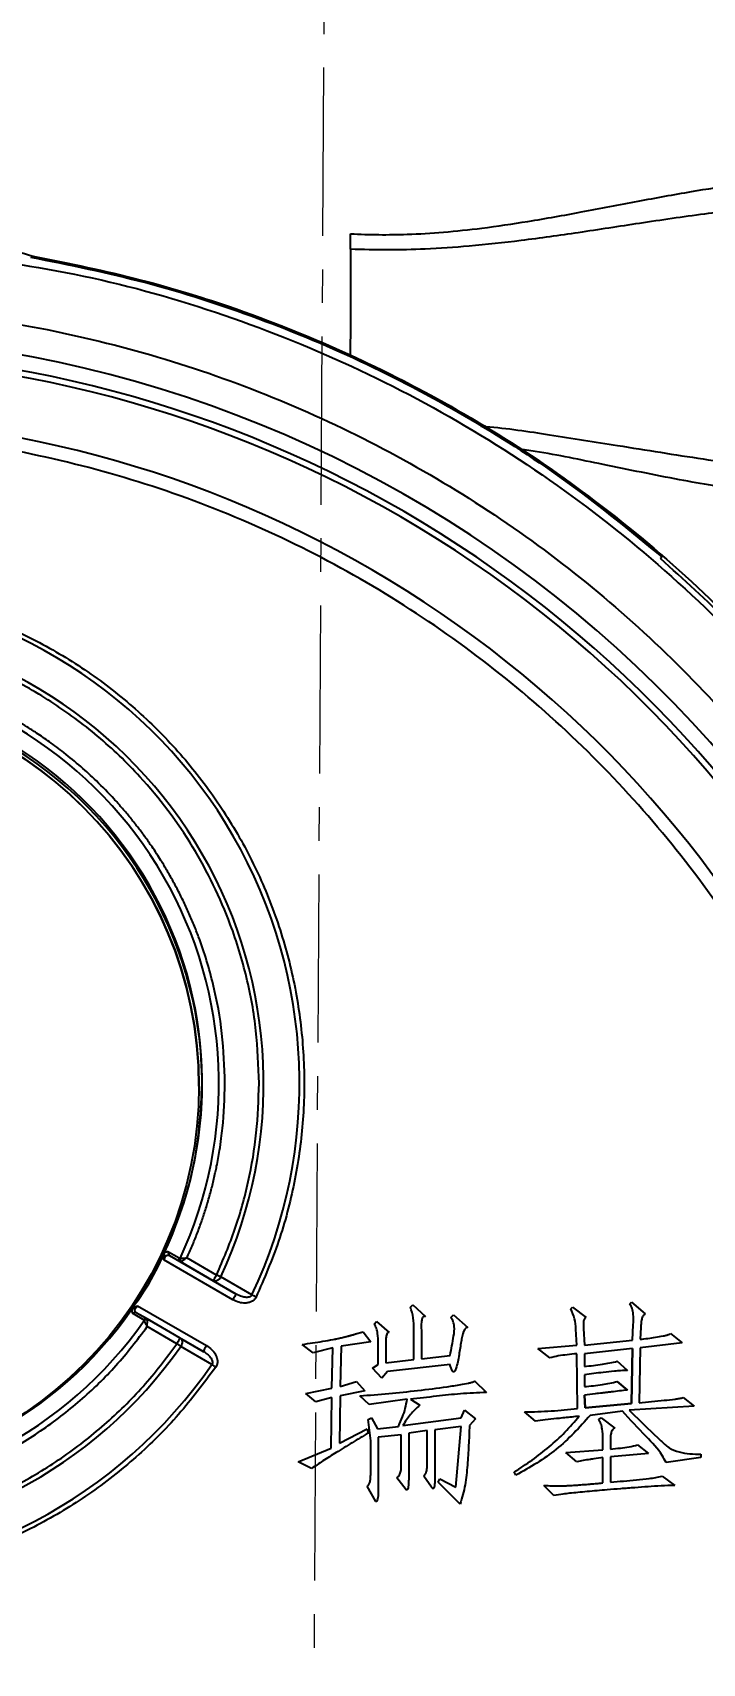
# Model space of a CAD drawing. Header units: millimetres. Extents: x 2126 to 3741, y 477 to 1658.
# Drawn here: x 2509.1 to 2559.7, y 1348.6 to 1471.8 of the extents above; entities that cross this region are included whole.
import ezdxf

# ---------------------------------------------------------------- set-up
doc = ezdxf.new("R2010")
doc.units = ezdxf.units.MM
doc.linetypes.add('CENTERX2', pattern=[20.32, 12.7, -2.54, 2.54, -2.54])
doc.layers.add('AM_5', color=3, linetype='Continuous', lineweight=25)
doc.styles.add('SLDTEXTSTYLE1', font='txt.shx', dxfattribs={"width": 0.7, "bigfont": 'gbcbig.shx'})
doc.dimstyles.new('SLDDIMSTYLE12$0', dxfattribs={"dimtxt": 12, "dimasz": 10, "dimexe": 0, "dimexo": 0.0625, "dimgap": 0.875, "dimtad": 1, "dimdec": 1, "dimlfac": 1.8, "dimrnd": 1e-09, "dimzin": 12, "dimdsep": 46, "dimtxsty": 'SLDTEXTSTYLE1', "dimcen": 0.09, "dimdle": 8.16, "dimclrd": 3, "dimclre": 3, "dimadec": 0, "dimazin": 3, "dimtfac": 1, "dimtdec": 1, "dimtofl": 0, "dimtmove": 0, "dimatfit": 3, "dimfxl": 0, "dimfrac": 2, "dimtolj": 1, "dimlwd": 5, "dimlwe": 5, "dimarcsym": 0})

# ---------------------------------------------------------------- blocks, each defined once
blk = doc.blocks.new('*D20')
at = {"layer": 'AM_5', "color": 3, "lineweight": 5, "transparency": 16777216}
blk.add_line((2548.03, 1555.7), (2264.2, 1555.7), dxfattribs=at)
at = {"layer": 'AM_5', "color": 3, "linetype": 'Continuous', "lineweight": 5, "transparency": 16777216}
for p, q in [((2264.2, 1545.7), (2264.2, 1266.96)), ((2595.1, 1256.96), (2264.2, 1256.96))]:
    blk.add_line(p, q, dxfattribs=at)
at = {"layer": 'AM_5', "color": 3, "transparency": 16777216}
for points in [[(2262.53, 1545.7), (2265.86, 1545.7), (2264.2, 1555.7)], [(2262.53, 1266.96), (2265.86, 1266.96), (2264.2, 1256.96)]]:
    blk.add_solid(points, dxfattribs=at)
at = {"layer": 'Defpoints', "color": 0, "transparency": 16777216}
for p in [(2548.1, 1555.7), (2264.2, 1256.96), (2595.16, 1256.96)]:
    blk.add_point(p, dxfattribs=at)
at = {"layer": 'AM_5', "color": 0, "transparency": 16777216, "insert": (2257.32, 1403.65), "char_height": 12, "attachment_point": 5, "rotation": 90, "style": 'SLDTEXTSTYLE1'}
blk.add_mtext('\\A1;350', dxfattribs=at)

msp = doc.modelspace()

# ---------------------------------------------------------------- linework, layer by layer
at = {"color": 1, "linetype": 'CENTERX2', "lineweight": 18}
msp.add_line((2529.764, 1253.223), (2531.608, 1555.735), dxfattribs=at)
at = {"color": 7, "linetype": 'Continuous', "lineweight": 25}
for p, q in [((2509.21, 1454.855), (2509.21, 1454.855)), ((2556.521, 1432.022), (2556.632, 1432.133)), ((2521.627, 1392.146), (2521.627, 1392.146)), ((2519.007, 1379.576), (2516.534, 1375.292)), ((2524.201, 1376.031), (2518.974, 1379.049)), ((2520.144, 1379.163), (2519.333, 1379.631)), ((2519.364, 1379.397), (2519.372, 1379.4)), ((2519.398, 1379.381), (2520.209, 1378.913)), ((2519.398, 1379.381), (2524.451, 1376.464)), ((2520.183, 1378.932), (2520.211, 1378.913)), ((2522.713, 1377.468), (2520.209, 1378.913)), ((2522.963, 1377.901), (2520.723, 1379.194)), ((2524.451, 1376.464), (2522.713, 1377.468)), ((2525.635, 1376.391), (2523.283, 1377.751)), ((2524.782, 1376.308), (2524.451, 1376.464)), ((2517.709, 1374.583), (2516.898, 1375.051)), ((2521.951, 1372.134), (2516.898, 1375.051)), ((2516.974, 1375.584), (2522.201, 1372.567)), ((2537.612, 1375.467), (2537.804, 1375.659)), ((2537.612, 1375.467), (2537.804, 1375.659)), ((2537.612, 1375.467), (2537.612, 1375.467)), ((2537.804, 1375.659), (2538.761, 1374.765)), ((2537.804, 1375.659), (2537.804, 1375.659)), ((2537.804, 1375.659), (2538.761, 1374.765)), ((2549.739, 1375.34), (2549.867, 1375.467)), ((2549.739, 1375.34), (2549.867, 1375.467)), ((2549.739, 1375.34), (2549.739, 1375.34)), ((2549.867, 1375.467), (2550.888, 1374.702)), ((2549.867, 1375.467), (2549.867, 1375.467)), ((2549.867, 1375.467), (2550.888, 1374.702)), ((2554.207, 1375.723), (2554.335, 1375.85)), ((2554.207, 1375.723), (2554.335, 1375.85)), ((2554.207, 1375.723), (2554.207, 1375.723)), ((2554.335, 1375.85), (2555.356, 1374.957)), ((2554.335, 1375.85), (2554.335, 1375.85)), ((2554.335, 1375.85), (2555.356, 1374.957)), ((2516.65, 1374.982), (2517.46, 1374.514)), ((2520.213, 1373.138), (2517.709, 1374.583)), ((2519.963, 1372.705), (2517.723, 1373.998)), ((2534.868, 1374.191), (2535.059, 1374.382)), ((2534.868, 1374.191), (2535.059, 1374.382)), ((2534.868, 1374.191), (2534.868, 1374.191)), ((2535.059, 1374.382), (2536.017, 1373.553)), ((2535.059, 1374.382), (2535.059, 1374.382)), ((2535.059, 1374.382), (2536.017, 1373.553)), ((2537.868, 1371.51), (2537.868, 1373.808)), ((2538.761, 1374.765), (2538.761, 1374.765)), ((2540.676, 1374.702), (2540.868, 1374.893)), ((2540.676, 1374.702), (2540.868, 1374.893)), ((2540.676, 1374.702), (2540.676, 1374.702)), ((2540.868, 1374.893), (2541.953, 1373.936)), ((2540.868, 1374.893), (2540.868, 1374.893)), ((2540.868, 1374.893), (2541.953, 1373.936)), ((2541.953, 1373.936), (2541.953, 1373.936)), ((2550.186, 1372.595), (2550.122, 1373.808)), ((2550.697, 1373.872), (2550.76, 1372.595)), ((2550.697, 1373.872), (2550.697, 1373.872)), ((2550.697, 1373.872), (2550.76, 1372.595)), ((2550.888, 1374.702), (2550.888, 1374.702)), ((2554.398, 1372.978), (2554.462, 1374.127)), ((2554.398, 1372.978), (2554.462, 1374.127)), ((2554.462, 1374.127), (2554.462, 1374.127)), ((2555.037, 1373.936), (2554.973, 1373.042)), ((2555.356, 1374.957), (2555.356, 1374.957)), ((2520.213, 1373.138), (2521.951, 1372.134)), ((2530.273, 1372.021), (2529.443, 1372.659)), ((2529.443, 1372.659), (2529.443, 1372.659)), ((2532.379, 1372.531), (2532.315, 1369.468)), ((2534.613, 1372.851), (2532.379, 1372.531)), ((2534.038, 1373.616), (2534.613, 1372.851)), ((2534.038, 1373.616), (2534.038, 1373.616)), ((2534.038, 1373.616), (2534.613, 1372.851)), ((2534.613, 1372.851), (2534.613, 1372.851)), ((2535.187, 1371.127), (2535.187, 1372.723)), ((2536.017, 1373.553), (2536.017, 1373.553)), ((2538.442, 1373.744), (2538.442, 1371.574)), ((2547.25, 1372.34), (2550.186, 1372.595)), ((2550.76, 1372.595), (2554.398, 1372.978)), ((2550.76, 1372.595), (2554.398, 1372.978)), ((2550.76, 1372.595), (2550.76, 1372.595)), ((2554.398, 1372.978), (2554.398, 1372.978)), ((2558.164, 1372.787), (2554.973, 1372.404)), ((2557.271, 1373.489), (2558.164, 1372.787)), ((2557.271, 1373.489), (2557.271, 1373.489)), ((2557.271, 1373.489), (2558.164, 1372.787)), ((2558.164, 1372.787), (2558.164, 1372.787)), ((2522.606, 1371.145), (2520.252, 1372.502)), ((2531.741, 1372.404), (2530.273, 1372.021)), ((2531.677, 1369.34), (2531.741, 1372.404)), ((2531.677, 1369.34), (2531.741, 1372.404)), ((2535.762, 1372.404), (2535.762, 1371.255)), ((2535.762, 1371.255), (2537.868, 1371.51)), ((2535.762, 1371.255), (2537.868, 1371.51)), ((2537.868, 1371.51), (2537.868, 1371.51)), ((2538.442, 1371.574), (2540.612, 1371.829)), ((2538.442, 1371.574), (2540.612, 1371.829)), ((2538.442, 1371.574), (2538.442, 1371.574)), ((2540.612, 1371.829), (2540.612, 1371.829)), ((2548.144, 1371.638), (2547.25, 1372.34)), ((2547.25, 1372.34), (2547.25, 1372.34)), ((2550.25, 1367.808), (2550.186, 1371.957)), ((2554.398, 1372.34), (2550.76, 1371.957)), ((2550.76, 1371.957), (2550.76, 1371)), ((2553.25, 1371.383), (2554.015, 1370.681)), ((2553.25, 1371.383), (2553.25, 1371.383)), ((2554.015, 1370.681), (2553.25, 1371.383)), ((2554.335, 1368.191), (2554.398, 1372.34)), ((2554.398, 1372.34), (2554.335, 1368.191)), ((2554.973, 1372.404), (2554.909, 1368.255)), ((2534.74, 1370.872), (2535.187, 1371.127)), ((2534.74, 1370.872), (2535.187, 1371.127)), ((2535.442, 1370.106), (2534.74, 1370.872)), ((2534.74, 1370.872), (2534.74, 1370.872)), ((2535.187, 1371.127), (2535.187, 1371.127)), ((2535.889, 1370.617), (2535.442, 1370.106)), ((2535.762, 1371.255), (2535.762, 1371.255)), ((2540.612, 1371.127), (2535.889, 1370.617)), ((2550.76, 1370.361), (2550.76, 1369.468)), ((2554.015, 1370.681), (2554.015, 1370.681)), ((2529.698, 1368.957), (2531.677, 1369.34)), ((2530.464, 1368.319), (2529.698, 1368.957)), ((2529.698, 1368.957), (2529.698, 1368.957)), ((2531.677, 1369.34), (2531.677, 1369.34)), ((2532.315, 1369.468), (2533.528, 1369.851)), ((2534.166, 1369.149), (2532.315, 1368.766)), ((2533.528, 1369.851), (2534.166, 1369.149)), ((2533.528, 1369.851), (2533.528, 1369.851)), ((2533.528, 1369.851), (2534.166, 1369.149)), ((2534.166, 1369.149), (2534.166, 1369.149)), ((2542.463, 1369.915), (2543.357, 1369.021)), ((2542.463, 1369.915), (2542.463, 1369.915)), ((2542.463, 1369.915), (2543.357, 1369.021)), ((2543.357, 1369.021), (2543.357, 1369.021)), ((2550.76, 1368.83), (2550.824, 1367.872)), ((2550.824, 1367.872), (2550.76, 1368.83)), ((2553.25, 1369.851), (2554.015, 1369.213)), ((2553.25, 1369.851), (2553.25, 1369.851)), ((2554.015, 1369.213), (2553.25, 1369.851)), ((2554.015, 1369.213), (2554.015, 1369.213)), ((2531.677, 1368.638), (2530.464, 1368.319)), ((2531.613, 1364.809), (2531.677, 1368.638)), ((2531.613, 1364.809), (2531.677, 1368.638)), ((2532.315, 1368.766), (2532.251, 1365.192)), ((2534.485, 1368.128), (2533.783, 1368.766)), ((2533.783, 1368.766), (2533.783, 1368.766)), ((2537.357, 1368.51), (2534.485, 1368.128)), ((2537.612, 1368.51), (2538.315, 1368.064)), ((2537.612, 1368.51), (2538.315, 1368.064)), ((2538.315, 1368.064), (2538.315, 1368.064)), ((2541.442, 1367.106), (2541.697, 1367.681)), ((2541.442, 1367.106), (2541.697, 1367.681)), ((2541.697, 1367.681), (2542.527, 1367.043)), ((2541.697, 1367.681), (2541.697, 1367.681)), ((2541.697, 1367.681), (2542.527, 1367.043)), ((2550.824, 1367.872), (2554.335, 1368.191)), ((2554.335, 1368.191), (2550.824, 1367.872)), ((2550.824, 1367.872), (2550.824, 1367.872)), ((2553.633, 1367.617), (2551.207, 1367.298)), ((2559.058, 1368), (2554.143, 1367.681)), ((2554.335, 1368.191), (2554.335, 1368.191)), ((2558.228, 1368.638), (2559.058, 1368)), ((2558.228, 1368.638), (2558.228, 1368.638)), ((2558.228, 1368.638), (2559.058, 1368)), ((2559.058, 1368), (2559.058, 1368)), ((2534.421, 1366.979), (2534.677, 1367.106)), ((2534.421, 1366.979), (2534.677, 1367.106)), ((2534.613, 1365.383), (2534.421, 1366.979)), ((2534.421, 1366.979), (2534.421, 1366.979)), ((2534.677, 1367.106), (2535.123, 1366.277)), ((2534.677, 1367.106), (2534.677, 1367.106)), ((2534.677, 1367.106), (2535.123, 1366.277)), ((2535.123, 1366.277), (2536.719, 1366.468)), ((2535.123, 1366.277), (2536.719, 1366.468)), ((2536.719, 1366.468), (2536.719, 1366.468)), ((2537.038, 1366.532), (2541.442, 1367.106)), ((2537.038, 1366.532), (2541.442, 1367.106)), ((2541.442, 1366.468), (2539.463, 1366.213)), ((2541.059, 1361.873), (2541.442, 1366.468)), ((2541.442, 1367.106), (2541.442, 1367.106)), ((2542.527, 1367.043), (2542.08, 1366.532)), ((2542.527, 1367.043), (2542.527, 1367.043)), ((2547.059, 1366.851), (2546.229, 1367.553)), ((2546.229, 1367.553), (2546.229, 1367.553)), ((2551.845, 1366.979), (2552.037, 1367.106)), ((2551.845, 1366.979), (2552.037, 1367.106)), ((2551.845, 1366.979), (2551.845, 1366.979)), ((2552.037, 1367.106), (2553.058, 1366.34)), ((2552.037, 1367.106), (2552.037, 1367.106)), ((2552.037, 1367.106), (2553.058, 1366.34)), ((2532.251, 1365.192), (2534.357, 1366.277)), ((2532.251, 1365.192), (2534.357, 1366.277)), ((2534.357, 1366.277), (2534.421, 1365.957)), ((2534.357, 1366.277), (2534.357, 1366.277)), ((2534.357, 1366.277), (2534.421, 1365.957)), ((2534.421, 1365.957), (2534.421, 1365.957)), ((2534.613, 1362.83), (2534.613, 1365.383)), ((2535.123, 1366.277), (2535.123, 1366.277)), ((2536.91, 1365.83), (2535.187, 1365.638)), ((2535.187, 1365.638), (2535.187, 1361.873)), ((2536.91, 1363.66), (2536.91, 1365.83)), ((2538.889, 1366.149), (2537.485, 1365.957)), ((2537.485, 1365.957), (2537.485, 1362.575)), ((2538.889, 1363.596), (2538.889, 1366.149)), ((2539.463, 1366.213), (2539.463, 1362.575)), ((2552.165, 1364.681), (2552.165, 1365.511)), ((2552.739, 1365.319), (2552.739, 1364.745)), ((2552.739, 1365.319), (2552.739, 1365.319)), ((2553.058, 1366.34), (2553.058, 1366.34)), ((2529.124, 1363.787), (2531.613, 1364.809)), ((2531.613, 1364.809), (2531.613, 1364.809)), ((2549.356, 1364.49), (2552.165, 1364.681)), ((2550.186, 1363.787), (2549.356, 1364.49)), ((2549.356, 1364.49), (2549.356, 1364.49)), ((2552.165, 1364.681), (2552.165, 1364.681)), ((2552.165, 1362.192), (2552.165, 1364.107)), ((2555.611, 1364.426), (2552.739, 1364.17)), ((2552.739, 1364.17), (2552.739, 1362.256)), ((2554.781, 1365.064), (2555.611, 1364.426)), ((2554.781, 1365.064), (2554.781, 1365.064)), ((2554.781, 1365.064), (2555.611, 1364.426)), ((2555.611, 1364.426), (2555.611, 1364.426)), ((2559.568, 1364.107), (2556.951, 1363.724)), ((2559.568, 1364.362), (2559.568, 1364.107)), ((2559.568, 1364.362), (2559.568, 1364.362)), ((2530.145, 1363.277), (2529.124, 1363.787)), ((2529.124, 1363.787), (2529.124, 1363.787)), ((2534.613, 1362.83), (2534.613, 1362.83)), ((2539.208, 1361.873), (2538.634, 1362.702)), ((2538.634, 1362.702), (2538.634, 1362.702)), ((2545.591, 1362.766), (2545.463, 1363.022)), ((2545.463, 1363.022), (2545.463, 1363.022)), ((2556.632, 1362.702), (2557.59, 1362)), ((2556.632, 1362.702), (2556.632, 1362.702)), ((2556.632, 1362.702), (2557.59, 1362)), ((2534.996, 1360.788), (2534.357, 1361.937)), ((2534.357, 1361.937), (2534.357, 1361.937)), ((2537.293, 1361.681), (2536.591, 1362.575)), ((2536.591, 1362.575), (2536.591, 1362.575)), ((2539.719, 1362.256), (2539.846, 1362.511)), ((2539.719, 1362.256), (2539.846, 1362.511)), ((2541.378, 1360.596), (2539.719, 1362.256)), ((2539.719, 1362.256), (2539.719, 1362.256)), ((2539.846, 1362.511), (2541.059, 1361.873)), ((2539.846, 1362.511), (2539.846, 1362.511)), ((2539.846, 1362.511), (2541.059, 1361.873)), ((2541.059, 1361.873), (2541.059, 1361.873)), ((2548.463, 1361.234), (2547.697, 1362)), ((2547.697, 1362), (2547.697, 1362)), ((2552.165, 1362.192), (2552.165, 1362.192)), ((2557.59, 1362), (2557.59, 1362))]:
    msp.add_line(p, q, dxfattribs=at)
at = {"color": 7, "linetype": 'Continuous', "lineweight": 25, "flags": 128}
for points in [[(2522.713, 1377.468), (2522.717, 1377.476), (2522.732, 1377.501), (2522.755, 1377.541), (2522.786, 1377.594), (2522.824, 1377.66), (2522.867, 1377.735), (2522.914, 1377.816), (2522.963, 1377.901)], [(2523.283, 1377.751), (2523.25, 1377.767), (2523.214, 1377.783), (2523.176, 1377.801), (2523.136, 1377.82), (2523.094, 1377.839), (2523.051, 1377.859), (2523.007, 1377.88), (2522.963, 1377.901)], [(2524.451, 1376.464), (2524.446, 1376.456), (2524.432, 1376.431), (2524.409, 1376.391), (2524.378, 1376.337), (2524.34, 1376.272), (2524.297, 1376.197), (2524.25, 1376.115), (2524.201, 1376.031)], [(2525.954, 1376.24), (2525.91, 1376.261), (2525.866, 1376.281), (2525.823, 1376.302), (2525.781, 1376.321), (2525.741, 1376.34), (2525.703, 1376.358), (2525.668, 1376.375), (2525.635, 1376.391)], [(2519.963, 1372.705), (2520.011, 1372.789), (2520.058, 1372.87), (2520.101, 1372.945), (2520.139, 1373.011), (2520.17, 1373.065), (2520.194, 1373.105), (2520.208, 1373.129), (2520.213, 1373.138)], [(2520.252, 1372.502), (2520.222, 1372.522), (2520.19, 1372.545), (2520.156, 1372.569), (2520.119, 1372.595), (2520.081, 1372.621), (2520.042, 1372.649), (2520.003, 1372.676), (2519.963, 1372.705)], [(2522.201, 1372.567), (2522.152, 1372.482), (2522.105, 1372.401), (2522.062, 1372.326), (2522.024, 1372.261), (2521.993, 1372.207), (2521.97, 1372.167), (2521.956, 1372.142), (2521.951, 1372.134)], [(2522.606, 1371.145), (2522.636, 1371.124), (2522.669, 1371.102), (2522.703, 1371.078), (2522.74, 1371.053), (2522.778, 1371.027), (2522.817, 1371), (2522.857, 1370.972), (2522.897, 1370.944)]]:
    msp.add_lwpolyline(points, dxfattribs=at)
at = {"color": 7, "linetype": 'Continuous', "lineweight": 25}
msp.add_circle((2491.877, 1392.178), 29.75, dxfattribs=at)
for centre, radius, start, end in [((2491.878, 1357.383), 91.48, 295.79271, 180), ((2491.878, 1357.383), 90.341, 353.64897, 186.35103), ((2491.878, 1357.383), 89.875, 353.64897, 186.35103), ((2491.878, 1357.383), 85.319, 353.33017, 186.66983), ((2491.878, 1392.383), 37.354, 334.65071, 85.34929), ((2491.878, 1392.383), 34.646, 335.01875, 84.98125), ((2491.878, 1392.383), 31.264, 334.97704, 85.02296), ((2491.877, 1392.178), 30, 357.22072, 180), ((2491.877, 1392.178), 29.75, 0, 179.93876), ((2491.878, 1392.383), 30, 334.72923, 85.27077), ((2519.5, 1379.541), 0.189, 151.61704, 237.31779), ((2520.311, 1379.073), 0.19, 151.48921, 237.31239), ((2520.429, 1379.1), 0.229, 165.08163, 229.89541), ((2491.878, 1392.383), 30, 214.72923, 325.27077), ((2516.811, 1374.883), 0.189, 62.68036, 148.38305), ((2491.878, 1392.383), 31.264, 214.97704, 325.02296), ((2517.622, 1374.415), 0.19, 62.6879, 148.51075), ((2517.657, 1374.299), 0.229, 70.10472, 134.91824), ((2491.878, 1392.383), 34.646, 215.01875, 324.98125), ((2491.878, 1392.383), 37.354, 214.65071, 325.34929), ((2491.878, 1357.383), 91.48, 180, 290.22656)]:
    msp.add_arc(centre, radius, start, end, dxfattribs=at)
for points in [[(2501.035, 1463.481), (2501.262, 1462.44), (2501.715, 1460.357), (2503.593, 1457.719), (2506.126, 1455.702), (2508.182, 1455.137), (2509.21, 1454.855)], [(2502.667, 1455.058), (2506.319, 1454.534), (2513.622, 1453.486), (2524.265, 1450.366), (2534.508, 1446.158), (2544.209, 1440.803), (2553.248, 1434.398), (2561.511, 1427.017), (2568.892, 1418.755), (2575.297, 1409.716), (2580.652, 1400.015), (2584.86, 1389.772), (2587.979, 1379.129), (2589.028, 1371.825), (2589.552, 1368.174)], [(2508.906, 1454.804), (2511.82, 1454.216), (2517.647, 1453.04), (2526.142, 1450.288), (2534.371, 1446.84), (2542.242, 1442.64), (2549.742, 1437.795), (2554.335, 1434.021), (2556.632, 1432.133)], [(2509.21, 1454.855), (2512.504, 1454.169), (2519.093, 1452.796), (2528.645, 1449.475), (2537.828, 1445.272), (2546.531, 1440.136), (2554.668, 1434.147), (2562.153, 1427.359), (2568.908, 1419.845), (2574.863, 1411.683), (2579.961, 1402.958), (2584.126, 1393.757), (2587.405, 1384.191), (2588.75, 1377.596), (2589.422, 1374.299)], [(2491.878, 1451.125), (2494.946, 1451.038), (2501.081, 1450.864), (2510.195, 1449.46), (2519.133, 1447.235), (2527.809, 1444.127), (2536.138, 1440.189), (2544.041, 1435.452), (2551.442, 1429.963), (2558.269, 1423.775), (2564.457, 1416.948), (2569.946, 1409.547), (2574.683, 1401.644), (2578.621, 1393.315), (2581.729, 1384.639), (2583.954, 1375.701), (2585.357, 1366.587), (2585.531, 1360.452), (2585.618, 1357.384)], [(2575.594, 1347.594), (2575.848, 1350.547), (2576.357, 1356.453), (2575.933, 1365.352), (2574.642, 1374.154), (2572.413, 1382.773), (2569.294, 1391.108), (2565.314, 1399.069), (2560.519, 1406.567), (2554.96, 1413.519), (2548.701, 1419.847), (2541.811, 1425.481), (2534.366, 1430.358), (2526.449, 1434.424), (2518.148, 1437.639), (2509.555, 1439.944), (2500.766, 1441.399), (2494.841, 1441.58), (2491.878, 1441.67)], [(2566.516, 1422.027), (2564.939, 1423.782), (2561.787, 1427.293), (2558.276, 1430.446), (2556.521, 1432.022)], [(2494.935, 1429.966), (2496.444, 1429.79), (2499.461, 1429.439), (2503.864, 1428.225), (2508.095, 1426.528), (2512.09, 1424.324), (2515.79, 1421.657), (2519.143, 1418.563), (2522.098, 1415.088), (2524.613, 1411.283), (2526.651, 1407.202), (2528.183, 1402.905), (2529.186, 1398.455), (2529.645, 1393.917), (2529.557, 1389.356), (2528.91, 1384.843), (2527.76, 1380.422), (2526.556, 1377.634), (2525.954, 1376.24)], [(2518.974, 1379.049), (2518.998, 1379.101), (2519.046, 1379.205), (2519.084, 1379.293), (2519.104, 1379.337)], [(2516.789, 1375.328), (2516.818, 1375.367), (2516.875, 1375.444), (2516.941, 1375.538), (2516.974, 1375.584)], [(2466.033, 1373.998), (2466.798, 1372.997), (2468.328, 1370.996), (2471.054, 1368.367), (2474.049, 1366.059), (2477.303, 1364.129), (2480.762, 1362.597), (2484.379, 1361.488), (2488.102, 1360.816), (2491.878, 1360.591), (2495.654, 1360.816), (2499.377, 1361.488), (2502.994, 1362.597), (2506.452, 1364.129), (2509.707, 1366.059), (2512.702, 1368.367), (2515.428, 1370.996), (2516.958, 1372.997), (2517.723, 1373.998)], [(2463.793, 1372.705), (2464.619, 1371.609), (2466.271, 1369.418), (2469.224, 1366.536), (2472.474, 1364.006), (2476.011, 1361.89), (2479.773, 1360.21), (2483.71, 1358.993), (2487.764, 1358.255), (2491.878, 1358.008), (2495.991, 1358.255), (2500.046, 1358.993), (2503.983, 1360.21), (2507.745, 1361.89), (2511.282, 1364.006), (2514.532, 1366.536), (2517.485, 1369.418), (2519.137, 1371.609), (2519.963, 1372.705)], [(2522.897, 1370.944), (2521.991, 1369.726), (2520.177, 1367.289), (2516.925, 1364.083), (2513.34, 1361.266), (2509.433, 1358.909), (2505.274, 1357.038), (2500.918, 1355.681), (2496.431, 1354.86), (2491.878, 1354.584), (2487.325, 1354.86), (2482.838, 1355.681), (2478.482, 1357.038), (2474.323, 1358.909), (2470.416, 1361.266), (2466.831, 1364.083), (2463.578, 1367.289), (2461.765, 1369.726), (2460.859, 1370.944)], [(2585.618, 1357.384), (2585.531, 1354.317), (2585.357, 1348.181), (2583.954, 1339.067), (2581.729, 1330.129), (2578.621, 1321.454), (2574.683, 1313.124), (2569.946, 1305.221), (2564.457, 1297.82), (2558.269, 1290.993), (2551.442, 1284.805), (2544.041, 1279.317), (2536.138, 1274.579), (2527.809, 1270.641), (2519.133, 1267.533), (2510.195, 1265.308), (2501.081, 1263.905), (2494.946, 1263.731), (2491.878, 1263.644)]]:
    msp.add_open_spline(points, degree=3, dxfattribs=at)
for points, knots in [([(2533.09, 1456.56), (2533.802, 1456.534), (2535.229, 1456.482), (2537.572, 1456.519), (2540.173, 1456.675), (2543.224, 1456.999), (2546.708, 1457.518), (2550.653, 1458.23), (2554.77, 1459.026), (2558.703, 1459.749), (2562.239, 1460.303), (2565.464, 1460.68), (2568.447, 1460.868), (2571.054, 1460.851), (2573.25, 1460.664), (2575.097, 1460.362), (2576.861, 1459.896), (2578.379, 1459.353), (2579.273, 1458.836), (2579.624, 1458.633)], [0, 0, 0, 0, 0.0418951, 0.0839955, 0.1379234, 0.1955958, 0.2656367, 0.3477316, 0.4366435, 0.52124, 0.5959668, 0.6633337, 0.7313197, 0.7939321, 0.8403474, 0.8842391, 0.9258123, 0.9708656, 1, 1, 1, 1]), ([(2571.542, 1458.862), (2570.374, 1458.867), (2567.976, 1458.877), (2564.068, 1458.574), (2559.703, 1458.062), (2555.049, 1457.375), (2550.425, 1456.659), (2546.129, 1456.051), (2542.263, 1455.624), (2538.897, 1455.397), (2535.907, 1455.317), (2534.025, 1455.372), (2533.088, 1455.4)], [0, 0, 0, 0, 0.0969739, 0.1990187, 0.3166093, 0.4457287, 0.5654054, 0.6760848, 0.7756823, 0.858994, 0.9297025, 1, 1, 1, 1]), ([(2533.088, 1455.4), (2533.088, 1455.577), (2533.089, 1455.933), (2533.09, 1456.35), (2533.09, 1456.56)], [0, 0, 0, 0, 0.4971187, 1, 1, 1, 1]), ([(2533.088, 1455.4), (2533.085, 1454.41), (2533.081, 1452.429), (2533.075, 1449.5), (2533.071, 1447.802), (2533.07, 1447.237)], [0, 0, 0, 0, 0.40033354, 0.80066709, 1, 1, 1, 1]), ([(2509.21, 1454.855), (2511.876, 1454.316), (2517.322, 1453.213), (2525.447, 1450.644), (2533.658, 1447.295), (2541.825, 1443.017), (2549.6, 1438.056), (2554.317, 1434.133), (2556.582, 1432.25)], [0, 0, 0, 0, 0.1535242, 0.3136607, 0.480409, 0.6537687, 0.8337391, 1, 1, 1, 1]), ([(2542.936, 1442.039), (2543.057, 1442.03), (2544.808, 1441.897), (2548.26, 1441.364), (2553.755, 1440.503), (2559.739, 1439.526), (2566.058, 1438.679), (2570.108, 1438.607), (2572.119, 1438.572)], [0, 0, 0, 0, 0.0118812, 0.1717149, 0.3437603, 0.5639817, 0.7835609, 1, 1, 1, 1]), ([(2580.121, 1438.764), (2579.576, 1438.464), (2578.427, 1437.834), (2576.473, 1437.205), (2574.024, 1436.709), (2570.97, 1436.482), (2567.163, 1436.609), (2562.787, 1437.118), (2557.74, 1438.006), (2552.448, 1439.069), (2548.358, 1439.933), (2546.174, 1440.252), (2545.734, 1440.316)], [0, 0, 0, 0, 0.05917422, 0.12456737, 0.1945037, 0.29319372, 0.40381634, 0.5308787, 0.66921315, 0.82787427, 0.96536839, 1, 1, 1, 1]), ([(2526.171, 1392.383), (2526.126, 1393.71), (2526.036, 1396.4), (2525.293, 1400.432), (2523.858, 1405.158), (2521.311, 1410.389), (2517.768, 1415.101), (2514.042, 1418.675), (2510.504, 1421.288), (2506.731, 1423.393), (2502.82, 1424.966), (2498.868, 1426.059), (2496.196, 1426.384), (2494.878, 1426.545)], [0, 0, 0, 0, 0.07827687, 0.15871, 0.24116849, 0.36932909, 0.49988873, 0.58696496, 0.67333854, 0.75883145, 0.84127172, 0.92171409, 1, 1, 1, 1]), ([(2523.595, 1392.383), (2523.552, 1393.638), (2523.466, 1396.147), (2522.773, 1399.858), (2521.946, 1402.582), (2521.248, 1404.372), (2520.855, 1405.293), (2520.434, 1406.2), (2519.984, 1407.094), (2519.506, 1407.973), (2519.16, 1408.563), (2518.909, 1408.976), (2518.615, 1409.452), (2518.149, 1410.167), (2517.575, 1410.983), (2517.047, 1411.691), (2516.508, 1412.375), (2515.936, 1413.059), (2515.505, 1413.546), (2514.831, 1414.283), (2513.969, 1415.166), (2512.693, 1416.334), (2511.504, 1417.315), (2510.385, 1418.152), (2509.45, 1418.795), (2508.655, 1419.305), (2507.936, 1419.74), (2507.212, 1420.153), (2506.46, 1420.555), (2505.905, 1420.832), (2505.119, 1421.21), (2504.182, 1421.629), (2502.855, 1422.151), (2501.585, 1422.589), (2500.498, 1422.913), (2499.617, 1423.145), (2498.948, 1423.305), (2498.277, 1423.451), (2497.78, 1423.548), (2497.356, 1423.625), (2496.904, 1423.702), (2496.213, 1423.806), (2495.504, 1423.896), (2495.048, 1423.942), (2494.878, 1423.959)], [0, 0, 0, 0, 0.0803647, 0.1607294, 0.2410941, 0.2624684, 0.283842, 0.3052151, 0.3265873, 0.3479574, 0.3693255, 0.3704427, 0.3788854, 0.405204, 0.4251182, 0.4428013, 0.4618483, 0.4808946, 0.4999402, 0.5035205, 0.5449145, 0.57896, 0.6143836, 0.643615, 0.6685119, 0.6871043, 0.7041218, 0.7223404, 0.7405585, 0.758776, 0.762108, 0.7964253, 0.8245029, 0.853496, 0.8824879, 0.8971785, 0.9118685, 0.9265578, 0.9412466, 0.9442716, 0.9541998, 0.9705965, 0.9890576, 1, 1, 1, 1]), ([(2515.559, 1374.177), (2515.992, 1374.681), (2517.703, 1376.676), (2519.72, 1380.86), (2521.55, 1386.475), (2521.767, 1390.396), (2521.875, 1392.352)], [0, 0, 0, 0, 0.101587, 0.4016007, 0.7016144, 1, 1, 1, 1]), ([(2520.723, 1379.194), (2520.855, 1379.489), (2521.119, 1380.081), (2521.481, 1380.983), (2521.817, 1381.895), (2522.124, 1382.817), (2522.403, 1383.748), (2522.653, 1384.687), (2522.804, 1385.335), (2522.907, 1385.811), (2523.024, 1386.367), (2523.177, 1387.211), (2523.318, 1388.171), (2523.524, 1389.858), (2523.564, 1391.25), (2523.595, 1392.383)], [0, 0, 0, 0, 0.07144385, 0.14288374, 0.21431988, 0.28576303, 0.35720674, 0.42863778, 0.50005558, 0.50406448, 0.53604837, 0.6252562, 0.69323765, 0.75009307, 1, 1, 1, 1]), ([(2522.963, 1377.901), (2523.454, 1379.046), (2524.437, 1381.338), (2525.416, 1384.954), (2526.055, 1388.645), (2526.132, 1391.137), (2526.171, 1392.383)], [0, 0, 0, 0, 0.2499816, 0.4999998, 0.7499816, 1, 1, 1, 1]), ([(2518.974, 1379.049), (2518.965, 1379.137), (2518.95, 1379.274), (2518.962, 1379.454), (2518.993, 1379.538), (2519.007, 1379.576)], [0, 0, 0, 0, 0.5002105, 0.7688311, 1, 1, 1, 1]), ([(2519.333, 1379.631), (2519.31, 1379.64), (2519.265, 1379.659), (2519.179, 1379.643), (2519.086, 1379.598), (2519.019, 1379.538), (2518.987, 1379.508)], [0, 0, 0, 0, 0.2532366, 0.5010025, 0.7541237, 1, 1, 1, 1]), ([(2518.987, 1379.508), (2518.987, 1379.512), (2518.987, 1379.521), (2518.993, 1379.545), (2519.001, 1379.563), (2519.007, 1379.576)], [0, 0, 0, 0, 0.2208696, 0.4522607, 1, 1, 1, 1]), ([(2519.104, 1379.337), (2519.104, 1379.337), (2519.104, 1379.337), (2519.103, 1379.337), (2519.103, 1379.337), (2519.102, 1379.338), (2519.099, 1379.34), (2519.085, 1379.35), (2519.055, 1379.374), (2519.019, 1379.415), (2518.993, 1379.464), (2518.989, 1379.493), (2518.987, 1379.508)], [0, 0, 0, 0, 0.00008506, 0.00025613, 0.00088898, 0.00334958, 0.01310734, 0.05236375, 0.21500365, 0.50523338, 0.75151104, 1, 1, 1, 1]), ([(2519.104, 1379.337), (2519.129, 1379.354), (2519.182, 1379.389), (2519.287, 1379.42), (2519.354, 1379.397), (2519.398, 1379.381)], [0, 0, 0, 0, 0.2330855, 0.4930071, 1, 1, 1, 1]), ([(2520.208, 1379.159), (2520.196, 1379.156), (2520.172, 1379.151), (2520.154, 1379.159), (2520.144, 1379.163)], [0, 0, 0, 0, 0.4949702, 1, 1, 1, 1]), ([(2520.208, 1379.159), (2520.235, 1379.161), (2520.294, 1379.165), (2520.418, 1379.172), (2520.564, 1379.183), (2520.664, 1379.19), (2520.723, 1379.194)], [0, 0, 0, 0, 0.2421389, 0.5153871, 0.7139591, 1, 1, 1, 1]), ([(2520.209, 1378.913), (2520.219, 1378.91), (2520.239, 1378.904), (2520.268, 1378.919), (2520.281, 1378.925)], [0, 0, 0, 0, 0.5446681, 1, 1, 1, 1]), ([(2520.281, 1378.925), (2520.304, 1378.939), (2520.353, 1378.968), (2520.456, 1379.032), (2520.582, 1379.107), (2520.671, 1379.162), (2520.723, 1379.194)], [0, 0, 0, 0, 0.2335876, 0.4987544, 0.7053729, 1, 1, 1, 1]), ([(2523.283, 1377.751), (2523.248, 1377.696), (2523.196, 1377.611), (2523.098, 1377.524), (2523.018, 1377.474), (2522.932, 1377.441), (2522.825, 1377.424), (2522.756, 1377.451), (2522.713, 1377.468)], [0, 0, 0, 0, 0.2385849, 0.3638389, 0.5000025, 0.6213043, 0.7614151, 1, 1, 1, 1]), ([(2525.954, 1376.24), (2525.913, 1376.17), (2525.827, 1376.028), (2525.621, 1375.888), (2525.387, 1375.802), (2525.06, 1375.762), (2524.643, 1375.815), (2524.348, 1375.959), (2524.201, 1376.031)], [0, 0, 0, 0, 0.1225406, 0.2507283, 0.3708535, 0.5011377, 0.7505279, 1, 1, 1, 1]), ([(2525.635, 1376.391), (2525.625, 1376.372), (2525.606, 1376.335), (2525.541, 1376.274), (2525.432, 1376.226), (2525.282, 1376.207), (2525.058, 1376.22), (2524.894, 1376.272), (2524.782, 1376.308)], [0, 0, 0, 0, 0.06574553, 0.13122986, 0.27289447, 0.43590199, 0.61544419, 1, 1, 1, 1]), ([(2516.534, 1375.292), (2516.56, 1375.324), (2516.617, 1375.393), (2516.767, 1375.493), (2516.893, 1375.548), (2516.974, 1375.584)], [0, 0, 0, 0, 0.2295204, 0.499747, 1, 1, 1, 1]), ([(2516.534, 1375.292), (2516.542, 1375.304), (2516.554, 1375.32), (2516.571, 1375.337), (2516.579, 1375.342), (2516.583, 1375.344)], [0, 0, 0, 0, 0.5522801, 0.7827511, 1, 1, 1, 1]), ([(2516.583, 1375.344), (2516.573, 1375.301), (2516.554, 1375.213), (2516.562, 1375.11), (2516.591, 1375.028), (2516.63, 1374.998), (2516.65, 1374.982)], [0, 0, 0, 0, 0.245779, 0.4989923, 0.7466569, 1, 1, 1, 1]), ([(2516.789, 1375.328), (2516.768, 1375.337), (2516.731, 1375.353), (2516.675, 1375.362), (2516.624, 1375.361), (2516.596, 1375.35), (2516.583, 1375.344)], [0, 0, 0, 0, 0.2846576, 0.5003137, 0.7483807, 1, 1, 1, 1]), ([(2516.898, 1375.051), (2516.862, 1375.082), (2516.809, 1375.128), (2516.783, 1375.235), (2516.787, 1375.298), (2516.789, 1375.328)], [0, 0, 0, 0, 0.5069925, 0.7668968, 1, 1, 1, 1]), ([(2537.868, 1373.808), (2537.869, 1374.092), (2537.872, 1374.659), (2537.699, 1375.198), (2537.612, 1375.467)], [0, 0, 0, 0, 0.5013561, 1, 1, 1, 1]), ([(2550.122, 1373.808), (2550.106, 1374.076), (2550.074, 1374.611), (2549.851, 1375.097), (2549.739, 1375.34)], [0, 0, 0, 0, 0.5014294, 1, 1, 1, 1]), ([(2554.462, 1374.127), (2554.469, 1374.4), (2554.479, 1374.813), (2554.395, 1375.36), (2554.269, 1375.604), (2554.207, 1375.723)], [0, 0, 0, 0, 0.5004867, 0.75639585, 1, 1, 1, 1]), ([(2517.46, 1374.514), (2517.468, 1374.508), (2517.484, 1374.496), (2517.492, 1374.473), (2517.495, 1374.461)], [0, 0, 0, 0, 0.5050343, 1, 1, 1, 1]), ([(2517.723, 1373.998), (2517.697, 1374.051), (2517.652, 1374.141), (2517.589, 1374.272), (2517.534, 1374.384), (2517.508, 1374.436), (2517.495, 1374.461)], [0, 0, 0, 0, 0.2860062, 0.4846128, 0.7578444, 1, 1, 1, 1]), ([(2517.734, 1374.514), (2517.734, 1374.529), (2517.732, 1374.562), (2517.717, 1374.576), (2517.709, 1374.583)], [0, 0, 0, 0, 0.4553331, 1, 1, 1, 1]), ([(2517.723, 1373.998), (2517.725, 1374.057), (2517.727, 1374.157), (2517.73, 1374.303), (2517.733, 1374.428), (2517.734, 1374.486), (2517.734, 1374.514)], [0, 0, 0, 0, 0.2853443, 0.4845682, 0.757303, 1, 1, 1, 1]), ([(2535.187, 1372.723), (2535.179, 1372.977), (2535.167, 1373.358), (2535.066, 1373.863), (2534.934, 1374.082), (2534.868, 1374.191)], [0, 0, 0, 0, 0.5005014, 0.7507427, 1, 1, 1, 1]), ([(2538.761, 1374.765), (2538.736, 1374.772), (2538.699, 1374.781), (2538.648, 1374.775), (2538.603, 1374.755), (2538.553, 1374.713), (2538.477, 1374.581), (2538.423, 1374.247), (2538.435, 1373.946), (2538.442, 1373.744)], [0, 0, 0, 0, 0.0628935, 0.0931861, 0.1255191, 0.1834586, 0.2508615, 0.5002621, 1, 1, 1, 1]), ([(2540.612, 1371.829), (2540.708, 1372.311), (2540.853, 1373.033), (2540.973, 1373.895), (2540.87, 1374.385), (2540.741, 1374.596), (2540.676, 1374.702)], [0, 0, 0, 0, 0.50040255, 0.75006068, 0.87501107, 1, 1, 1, 1]), ([(2541.953, 1373.936), (2541.93, 1373.937), (2541.897, 1373.938), (2541.854, 1373.925), (2541.796, 1373.891), (2541.589, 1373.633), (2541.531, 1373.29), (2541.42, 1372.679), (2541.309, 1371.975), (2541.179, 1371.202), (2541.032, 1370.756), (2540.974, 1370.645), (2540.945, 1370.612), (2540.918, 1370.593), (2540.892, 1370.583), (2540.871, 1370.583), (2540.85, 1370.588), (2540.827, 1370.604), (2540.753, 1370.688), (2540.682, 1370.871), (2540.635, 1371.042), (2540.612, 1371.127)], [0, 0, 0, 0, 0.0157069, 0.0230837, 0.0312977, 0.0625941, 0.2492457, 0.2645916, 0.4993189, 0.7493468, 0.8133445, 0.8286238, 0.8367404, 0.8440727, 0.8515363, 0.8553171, 0.8590269, 0.8660949, 0.8751688, 0.9374395, 1, 1, 1, 1]), ([(2550.888, 1374.702), (2550.87, 1374.695), (2550.834, 1374.683), (2550.776, 1374.632), (2550.717, 1374.511), (2550.674, 1374.249), (2550.688, 1374.023), (2550.697, 1373.872)], [0, 0, 0, 0, 0.0627384, 0.1251056, 0.2501602, 0.4999525, 1, 1, 1, 1]), ([(2555.356, 1374.957), (2555.315, 1374.933), (2555.233, 1374.885), (2555.137, 1374.719), (2555.047, 1374.404), (2555.041, 1374.123), (2555.037, 1373.936)], [0, 0, 0, 0, 0.1246065, 0.249783, 0.4997551, 1, 1, 1, 1]), ([(2520.213, 1373.138), (2520.239, 1373.118), (2520.293, 1373.078), (2520.345, 1372.973), (2520.366, 1372.844), (2520.348, 1372.749), (2520.34, 1372.705)], [0, 0, 0, 0, 0.2317969, 0.4824429, 0.7604804, 1, 1, 1, 1]), ([(2520.34, 1372.705), (2520.329, 1372.669), (2520.309, 1372.599), (2520.271, 1372.534), (2520.252, 1372.502)], [0, 0, 0, 0, 0.5064463, 1, 1, 1, 1]), ([(2522.201, 1372.567), (2522.337, 1372.475), (2522.609, 1372.292), (2522.863, 1371.957), (2522.993, 1371.654), (2523.035, 1371.409), (2523.017, 1371.16), (2522.937, 1371.015), (2522.897, 1370.944)], [0, 0, 0, 0, 0.2498125, 0.4991926, 0.6288786, 0.7494851, 0.8773244, 1, 1, 1, 1]), ([(2529.443, 1372.659), (2529.962, 1372.734), (2530.99, 1372.883), (2532.535, 1373.16), (2533.533, 1373.463), (2534.038, 1373.616)], [0, 0, 0, 0, 0.3347977, 0.6633059, 1, 1, 1, 1]), ([(2529.443, 1372.659), (2529.962, 1372.734), (2531.007, 1372.885), (2532.552, 1373.163), (2533.549, 1373.467), (2534.038, 1373.616)], [0, 0, 0, 0, 0.3346571, 0.6740832, 1, 1, 1, 1]), ([(2536.017, 1373.553), (2536.001, 1373.553), (2535.975, 1373.554), (2535.936, 1373.548), (2535.903, 1373.528), (2535.847, 1373.47), (2535.786, 1373.302), (2535.742, 1372.935), (2535.754, 1372.616), (2535.762, 1372.404)], [0, 0, 0, 0, 0.0367103, 0.0625587, 0.0920687, 0.1257937, 0.2504477, 0.5001516, 1, 1, 1, 1]), ([(2554.973, 1373.042), (2555.362, 1373.09), (2555.947, 1373.162), (2556.625, 1373.273), (2556.943, 1373.348), (2557.084, 1373.391), (2557.155, 1373.412), (2557.215, 1373.44), (2557.252, 1373.473), (2557.271, 1373.489)], [0, 0, 0, 0, 0.49996, 0.749982, 0.8747254, 0.9164061, 0.9376784, 0.9687122, 1, 1, 1, 1]), ([(2521.951, 1372.134), (2522.054, 1372.068), (2522.255, 1371.939), (2522.466, 1371.729), (2522.589, 1371.542), (2522.647, 1371.403), (2522.66, 1371.285), (2522.64, 1371.199), (2522.618, 1371.163), (2522.606, 1371.145)], [0, 0, 0, 0, 0.2865456, 0.5610687, 0.6891901, 0.8054766, 0.906505, 0.9531764, 1, 1, 1, 1]), ([(2550.186, 1371.957), (2549.943, 1371.929), (2549.478, 1371.875), (2548.791, 1371.797), (2548.359, 1371.691), (2548.144, 1371.638)], [0, 0, 0, 0, 0.3550758, 0.6787643, 1, 1, 1, 1]), ([(2550.76, 1371), (2551.216, 1371.044), (2552.053, 1371.124), (2552.875, 1371.302), (2553.25, 1371.383)], [0, 0, 0, 0, 0.5444227, 1, 1, 1, 1]), ([(2554.015, 1370.681), (2553.845, 1370.68), (2553.517, 1370.68), (2552.908, 1370.621), (2552.231, 1370.546), (2551.473, 1370.455), (2550.997, 1370.392), (2550.76, 1370.361)], [0, 0, 0, 0, 0.1565437, 0.3002265, 0.5598557, 0.7813484, 1, 1, 1, 1]), ([(2533.783, 1368.766), (2535.244, 1368.887), (2537.451, 1369.071), (2539.992, 1369.401), (2541.27, 1369.592), (2541.892, 1369.703), (2542.207, 1369.78), (2542.355, 1369.822), (2542.418, 1369.854), (2542.449, 1369.872), (2542.458, 1369.879), (2542.464, 1369.888), (2542.465, 1369.899), (2542.464, 1369.908), (2542.463, 1369.915)], [0, 0, 0, 0, 0.4998656, 0.7551837, 0.8732692, 0.9406533, 0.9702997, 0.9841887, 0.992842, 0.9943099, 0.9962149, 0.9970595, 0.9977627, 1, 1, 1, 1]), ([(2543.357, 1369.021), (2542.701, 1368.996), (2541.438, 1368.949), (2539.526, 1368.733), (2538.268, 1368.587), (2537.612, 1368.51)], [0, 0, 0, 0, 0.3409036, 0.6569898, 1, 1, 1, 1]), ([(2550.76, 1369.468), (2551.216, 1369.512), (2552.053, 1369.592), (2552.875, 1369.77), (2553.25, 1369.851)], [0, 0, 0, 0, 0.5444227, 1, 1, 1, 1]), ([(2554.015, 1369.213), (2553.618, 1369.164), (2553.117, 1369.104), (2552.587, 1369.039), (2552.446, 1369.022), (2552.405, 1369.017), (2552.3, 1369.005), (2552.024, 1368.974), (2551.481, 1368.912), (2551.032, 1368.861), (2550.76, 1368.83)], [0, 0, 0, 0, 0.3664455, 0.4623341, 0.4884448, 0.4960418, 0.4999998, 0.5858417, 0.75, 1, 1, 1, 1]), ([(2536.719, 1366.468), (2536.818, 1366.705), (2537.002, 1367.147), (2537.256, 1367.82), (2537.323, 1368.275), (2537.357, 1368.51)], [0, 0, 0, 0, 0.3593322, 0.6691852, 1, 1, 1, 1]), ([(2536.719, 1366.468), (2536.818, 1366.705), (2537.002, 1367.147), (2537.256, 1367.82), (2537.323, 1368.276), (2537.357, 1368.51)], [0, 0, 0, 0, 0.3592859, 0.6694965, 1, 1, 1, 1]), ([(2538.315, 1368.064), (2538.07, 1367.836), (2537.579, 1367.38), (2537.219, 1366.815), (2537.038, 1366.532)], [0, 0, 0, 0, 0.4987936, 1, 1, 1, 1]), ([(2546.229, 1367.553), (2546.9, 1367.57), (2548.244, 1367.605), (2549.581, 1367.74), (2550.25, 1367.808)], [0, 0, 0, 0, 0.4998338, 1, 1, 1, 1]), ([(2546.229, 1367.553), (2546.9, 1367.57), (2548.244, 1367.605), (2549.581, 1367.74), (2550.25, 1367.808)], [0, 0, 0, 0, 0.4998338, 1, 1, 1, 1]), ([(2556.951, 1363.724), (2556.854, 1363.906), (2556.46, 1364.637), (2555.251, 1365.874), (2554.231, 1366.973), (2553.633, 1367.617)], [0, 0, 0, 0, 0.1204989, 0.4845828, 1, 1, 1, 1]), ([(2554.143, 1367.681), (2554.279, 1367.549), (2555.074, 1366.782), (2556.056, 1365.822), (2557.135, 1364.813), (2558.18, 1364.393), (2559.012, 1364.374), (2559.568, 1364.362)], [0, 0, 0, 0, 0.0858222, 0.500579, 0.6255537, 0.7499526, 1, 1, 1, 1]), ([(2554.143, 1367.681), (2554.279, 1367.549), (2555.074, 1366.782), (2556.056, 1365.822), (2557.135, 1364.813), (2558.18, 1364.393), (2559.012, 1364.374), (2559.568, 1364.362)], [0, 0, 0, 0, 0.08581345, 0.50057898, 0.62555372, 0.74995257, 1, 1, 1, 1]), ([(2554.909, 1368.255), (2555.22, 1368.283), (2555.85, 1368.34), (2556.753, 1368.424), (2557.447, 1368.506), (2557.924, 1368.57), (2558.127, 1368.615), (2558.228, 1368.638)], [0, 0, 0, 0, 0.2800254, 0.5679935, 0.8139788, 0.90683, 1, 1, 1, 1]), ([(2542.08, 1366.532), (2542.061, 1366.032), (2542.021, 1365.033), (2541.924, 1363.538), (2541.793, 1362.04), (2541.516, 1361.077), (2541.378, 1360.596)], [0, 0, 0, 0, 0.2500778, 0.5001569, 0.7501575, 1, 1, 1, 1]), ([(2545.463, 1363.022), (2545.919, 1363.315), (2546.831, 1363.901), (2548.11, 1364.907), (2549.316, 1366.001), (2550.024, 1366.823), (2550.377, 1367.234)], [0, 0, 0, 0, 0.2500184, 0.50003, 0.7500152, 1, 1, 1, 1]), ([(2545.463, 1363.022), (2545.919, 1363.315), (2546.831, 1363.901), (2548.11, 1364.907), (2549.316, 1366.001), (2550.024, 1366.823), (2550.377, 1367.234)], [0, 0, 0, 0, 0.2500184, 0.50003, 0.75001524, 1, 1, 1, 1]), ([(2551.207, 1367.298), (2550.391, 1366.396), (2548.756, 1364.59), (2546.646, 1363.374), (2545.591, 1362.766)], [0, 0, 0, 0, 0.4997261, 1, 1, 1, 1]), ([(2550.377, 1367.234), (2550.186, 1367.214), (2549.633, 1367.155), (2549.062, 1367.091), (2548.392, 1367.018), (2547.839, 1366.957), (2547.304, 1366.884), (2547.059, 1366.851)], [0, 0, 0, 0, 0.1726098, 0.5000206, 0.5157116, 0.7774565, 1, 1, 1, 1]), ([(2552.165, 1365.511), (2552.156, 1365.764), (2552.143, 1366.145), (2552.032, 1366.645), (2551.908, 1366.868), (2551.845, 1366.979)], [0, 0, 0, 0, 0.5002034, 0.7503812, 1, 1, 1, 1]), ([(2534.421, 1365.957), (2534.018, 1365.715), (2533.21, 1365.228), (2532.069, 1364.526), (2531.034, 1363.894), (2530.427, 1363.472), (2530.145, 1363.277)], [0, 0, 0, 0, 0.2795319, 0.5609173, 0.7961864, 1, 1, 1, 1]), ([(2553.058, 1366.34), (2553.017, 1366.316), (2552.935, 1366.268), (2552.825, 1366.111), (2552.716, 1365.794), (2552.73, 1365.509), (2552.739, 1365.319)], [0, 0, 0, 0, 0.1249641, 0.2504056, 0.5000303, 1, 1, 1, 1]), ([(2552.165, 1364.107), (2551.936, 1364.074), (2551.641, 1364.032), (2551.31, 1363.985), (2550.877, 1363.922), (2550.514, 1363.851), (2550.186, 1363.787)], [0, 0, 0, 0, 0.3449558, 0.4462952, 0.5002092, 1, 1, 1, 1]), ([(2552.739, 1364.745), (2552.987, 1364.773), (2553.456, 1364.826), (2554.143, 1364.898), (2554.57, 1365.009), (2554.781, 1365.064)], [0, 0, 0, 0, 0.3619719, 0.6841185, 1, 1, 1, 1]), ([(2534.357, 1361.937), (2534.411, 1361.996), (2534.519, 1362.116), (2534.598, 1362.433), (2534.607, 1362.671), (2534.613, 1362.83)], [0, 0, 0, 0, 0.2488876, 0.4991838, 1, 1, 1, 1]), ([(2534.357, 1361.937), (2534.411, 1361.996), (2534.519, 1362.116), (2534.598, 1362.433), (2534.607, 1362.671), (2534.613, 1362.83)], [0, 0, 0, 0, 0.2488876, 0.4991838, 1, 1, 1, 1]), ([(2536.591, 1362.575), (2536.631, 1362.605), (2536.709, 1362.666), (2536.819, 1362.832), (2536.931, 1363.163), (2536.919, 1363.461), (2536.91, 1363.66)], [0, 0, 0, 0, 0.1251016, 0.2504868, 0.5002749, 1, 1, 1, 1]), ([(2538.634, 1362.702), (2538.683, 1362.765), (2538.782, 1362.891), (2538.871, 1363.2), (2538.882, 1363.438), (2538.889, 1363.596)], [0, 0, 0, 0, 0.24961275, 0.50039468, 1, 1, 1, 1]), ([(2552.739, 1362.256), (2553.065, 1362.281), (2553.717, 1362.331), (2554.694, 1362.419), (2555.672, 1362.504), (2556.312, 1362.636), (2556.632, 1362.702)], [0, 0, 0, 0, 0.2501141, 0.5002263, 0.7503325, 1, 1, 1, 1]), ([(2535.187, 1361.873), (2535.184, 1361.678), (2535.178, 1361.347), (2535.155, 1360.989), (2535.091, 1360.83), (2535.067, 1360.798), (2535.045, 1360.784), (2535.029, 1360.78), (2535.012, 1360.781), (2535.001, 1360.785), (2534.996, 1360.788)], [0, 0, 0, 0, 0.50339361, 0.85618593, 0.90552278, 0.94188844, 0.95666642, 0.97042817, 0.98446506, 1, 1, 1, 1]), ([(2537.485, 1362.575), (2537.481, 1362.411), (2537.475, 1362.134), (2537.454, 1361.832), (2537.391, 1361.71), (2537.372, 1361.689), (2537.358, 1361.678), (2537.343, 1361.672), (2537.326, 1361.671), (2537.31, 1361.674), (2537.299, 1361.679), (2537.293, 1361.681)], [0, 0, 0, 0, 0.5027084, 0.8476925, 0.8958369, 0.9154027, 0.9327165, 0.9486901, 0.9644693, 0.9812397, 1, 1, 1, 1]), ([(2539.463, 1362.575), (2539.46, 1362.409), (2539.455, 1362.161), (2539.424, 1361.897), (2539.376, 1361.803), (2539.357, 1361.785), (2539.339, 1361.776), (2539.324, 1361.773), (2539.309, 1361.774), (2539.282, 1361.784), (2539.246, 1361.819), (2539.222, 1361.853), (2539.208, 1361.873)], [0, 0, 0, 0, 0.499283, 0.748654, 0.7826722, 0.8125834, 0.8273755, 0.8418742, 0.8564408, 0.8721286, 0.9284957, 1, 1, 1, 1]), ([(2547.697, 1362), (2548.129, 1361.984), (2549.124, 1361.947), (2550.614, 1362.06), (2551.669, 1362.15), (2552.165, 1362.192)], [0, 0, 0, 0, 0.289978, 0.6665707, 1, 1, 1, 1]), ([(2547.697, 1362), (2547.997, 1361.984), (2548.742, 1361.944), (2549.861, 1362.01), (2551.05, 1362.093), (2551.793, 1362.159), (2552.165, 1362.192)], [0, 0, 0, 0, 0.2013712, 0.4999053, 0.7499521, 1, 1, 1, 1]), ([(2557.59, 1362), (2557.248, 1361.991), (2556.575, 1361.973), (2555.568, 1361.904), (2554.544, 1361.832), (2553.514, 1361.754), (2552.565, 1361.674), (2551.723, 1361.606), (2550.985, 1361.54), (2550.291, 1361.474), (2549.683, 1361.411), (2549.078, 1361.35), (2548.689, 1361.277), (2548.463, 1361.234)], [0, 0, 0, 0, 0.111912, 0.2203794, 0.3303488, 0.4480332, 0.5586453, 0.6421864, 0.7244882, 0.8011937, 0.8704803, 0.9246662, 1, 1, 1, 1])]:
    msp.add_open_spline(points, degree=3, knots=knots, dxfattribs=at)

# ---------------------------------------------------------------- dimensions: what is measured, and where the dimension line sits
at = {"layer": 'AM_5'}
dim = msp.add_linear_dim(base=(2264.196, 1256.959), p1=(2548.096, 1555.7), p2=(2595.163, 1256.959), angle=90, text='350', dimstyle='SLDDIMSTYLE12$0', override={"dimlfac": 1}, dxfattribs=at)
dim.commit()
dim.dimension.update_dxf_attribs({"geometry": '*D20', "text_midpoint": (2264.196, 1403.647), "dimtype": 160})

doc.saveas('drawing.dxf')
